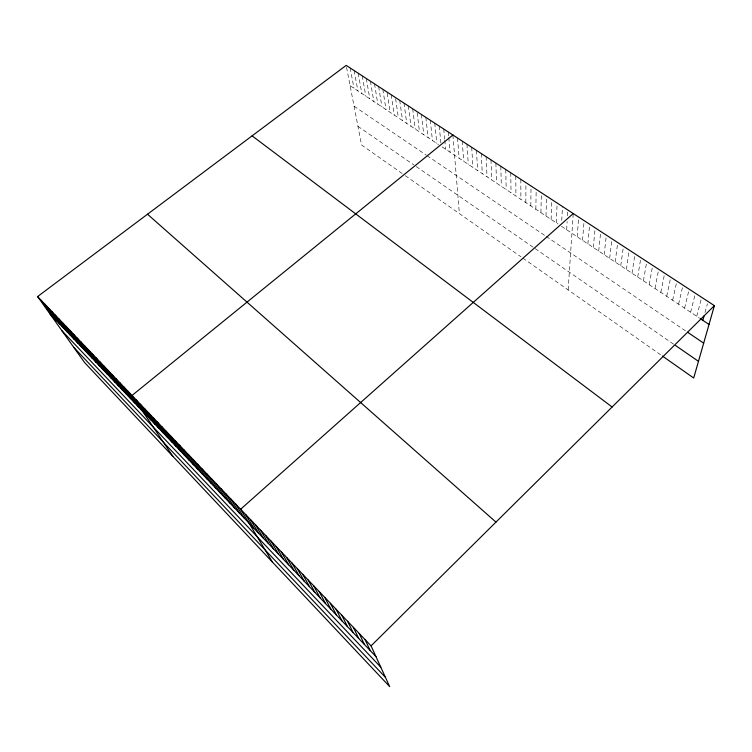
<?xml version="1.0" encoding="UTF-8"?>
<svg xmlns="http://www.w3.org/2000/svg" width="752" height="752" viewBox="0 0 752 752"><rect width="100%" height="100%" fill="white"/><g stroke="black" fill="none" stroke-linecap="round" stroke-linejoin="round"><path stroke-width="0.56" stroke-dasharray="3.76 2.82" d="M525.836 202.608L525.921 182.661M530.827 205.926L531.044 185.998M535.847 209.263L536.195 189.363M540.904 212.628L541.384 192.747M545.99 216.012L546.601 196.159M551.103 219.415L551.855 199.581M556.254 222.846L557.147 203.04M561.744 220.477L562.477 206.509M566.66 229.764L567.149 221.633M567.487 215.815L567.835 210.005M568.145 289.924L573.231 213.53M577.198 236.777L578.664 217.074M582.518 240.311L584.125 220.637M587.876 243.874L589.634 224.228M593.272 247.455L595.17 227.847M598.695 251.065L600.754 231.484M604.157 254.702L606.366 235.15M609.656 258.359L612.025 238.845M615.192 262.034L617.721 242.558M620.757 265.747L623.446 246.299M626.369 269.479L629.227 250.068M632.018 273.23L635.036 253.856M637.696 277.009L640.883 257.673M643.421 280.816L646.776 261.517M649.183 284.651L652.708 265.39M654.983 288.505L658.686 269.291M660.829 292.396L664.702 273.211M666.704 296.307L670.765 277.168M672.626 300.245L676.866 281.145M678.586 304.203L683.013 285.158M684.593 308.198L689.199 289.2M690.637 312.221L695.431 293.261M696.719 316.263L701.71 297.36M704.981 312.578L707.425 303.705M350.112 85.728L438.576 144.572M442.101 146.913L557.984 223.993M561.443 226.296L699.351 318.011M354.07 106.201L426.158 155.062M427.004 155.636L545.369 235.865M546.206 236.419L685.862 331.077M357.952 126.336L413.835 164.895M416.26 166.568L533.253 247.305M535.151 248.621L673.66 344.209M402.226 173.533L361.562 145.004L346.174 65.377M405.337 175.705L520.986 256.836M522.819 258.124L660.529 354.737M350.159 67.981L354.013 88.322M354.154 70.585L357.933 90.936M358.178 73.217L361.872 93.558M362.229 75.849L365.839 96.19M366.299 78.509L369.824 98.841M370.388 81.178L373.838 101.511M374.505 83.867L377.871 104.199M378.651 86.565L381.931 106.897M382.815 89.281L386.011 109.604M387.177 93.145L390.109 112.33M391.219 94.771L394.236 115.075M395.618 98.662L398.381 117.838M399.716 100.317L402.555 120.611M404.003 103.109L406.747 123.403M408.317 105.929L410.977 126.214M412.66 108.758L415.217 129.034M417.153 112.734L419.484 131.873M421.411 114.473L423.78 134.73M425.829 117.35L428.104 137.607M430.276 120.254L432.447 140.492M434.741 123.168L436.818 143.397M439.243 126.101L440.888 142.955M443.765 129.053L444.695 139.158M444.808 140.286L445.635 149.263M448.314 132.023L448.709 136.516M448.803 137.635L450.081 152.224M452.892 135.012L459.378 213.624M457.554 138.048L459.115 158.23M462.236 141.113L463.693 161.276M466.954 144.187L468.299 164.34M471.701 147.279L472.933 167.423M476.477 150.4L477.595 170.525M481.28 153.53L482.286 173.646M486.121 156.689L487.005 176.776M490.981 159.866L491.752 179.944M495.878 163.062L496.536 183.121M500.804 166.277L501.34 186.317M505.767 169.51L506.181 189.532M510.758 172.763L511.04 192.775M515.778 176.043L515.947 196.028M520.835 179.343L520.873 199.308"/><path stroke-width="1.13" d="M702.847 320.343L704.069 315.906M37.6 296.57L371.065 645.883L389.677 686.623L84.647 362.624L37.6 296.57L346.174 65.377L714.4 305.641L693.701 378.012L662.343 356.006M371.065 645.883L714.4 305.641M573.231 213.53L240.621 509.236L272.459 562.111M452.892 135.012L132.004 395.467L172.819 456.267M700.225 318.594L709.023 324.45M687.544 332.224L703.675 343.147M675.54 345.506L698.476 361.336M252.117 135.858L612.119 407.001M147.514 214.226L495.963 522.114M49.717 313.584L375.962 656.609M61.843 330.607L380.794 667.174M73.705 347.264L385.438 677.355M44.594 303.902L56.616 320.841M41.087 300.227L53.157 317.203M51.681 311.328L63.6 328.182M48.128 307.606L60.094 324.497M55.263 315.079L67.125 331.886M62.491 322.646L74.241 339.368M58.863 318.848L70.669 335.618M69.804 330.316L81.451 346.945M66.138 326.462L77.832 343.147M73.508 334.179L85.089 350.77M80.972 342L92.43 358.497M77.221 338.08L88.745 354.624M84.741 345.948L96.143 362.398M92.355 353.929L103.626 370.266M88.529 349.924L99.875 366.318M96.2 357.961L107.404 374.242M103.964 366.092L115.047 382.27M100.072 362.013L111.211 378.247M107.893 370.21L118.901 386.331M111.841 374.346L122.783 390.41M119.822 382.702L130.622 398.654M115.817 378.51L126.693 394.518M123.854 386.932L134.58 402.818M127.915 391.181L138.565 407.001M136.168 399.82L146.668 415.518M140.351 404.209L150.776 419.842M144.572 408.637L154.921 424.194M148.821 413.083L159.086 428.584M153.107 417.567L163.287 432.992M157.412 422.088L167.508 437.438M161.755 426.628L171.766 441.913M166.126 431.216L176.053 446.415M170.535 435.822L180.367 450.956M174.972 440.475L184.719 455.524M179.437 445.156L189.09 460.13M183.939 449.865L193.499 464.764M188.47 454.612L197.936 469.427M193.038 459.397L202.41 474.127M197.635 464.219L206.913 478.864M202.269 469.069L211.444 483.63M206.941 473.967L216.012 488.433M211.65 478.892L220.618 493.265M216.388 483.856L225.243 498.144M221.154 488.856L229.915 503.05M225.967 493.895L234.615 507.995M230.817 498.971L239.352 512.977M235.696 504.084L244.127 517.987M245.575 514.434L253.772 528.13M250.576 519.67L258.65 533.262M255.605 524.943L263.567 538.432M260.681 530.254L268.511 543.63M265.794 535.612L273.502 548.875M270.946 541.008L278.531 554.168M276.134 546.45L283.598 559.488M281.37 551.93L288.693 564.855M286.644 557.458L293.835 570.26M291.964 563.022L299.023 575.703M297.322 568.634L304.24 581.193M302.718 574.293L309.504 586.729M308.17 579.999L314.806 592.303M313.65 585.742L320.145 597.925M319.186 591.542L325.531 603.583M324.761 597.389L330.955 609.289M330.391 603.273L336.426 615.042M336.059 609.214L341.944 620.842M341.775 615.202L347.499 626.679M347.537 621.237L353.102 632.573M353.346 627.318L358.751 638.504M359.202 633.457L364.438 644.492M365.105 639.651L370.181 650.527"/></g></svg>
